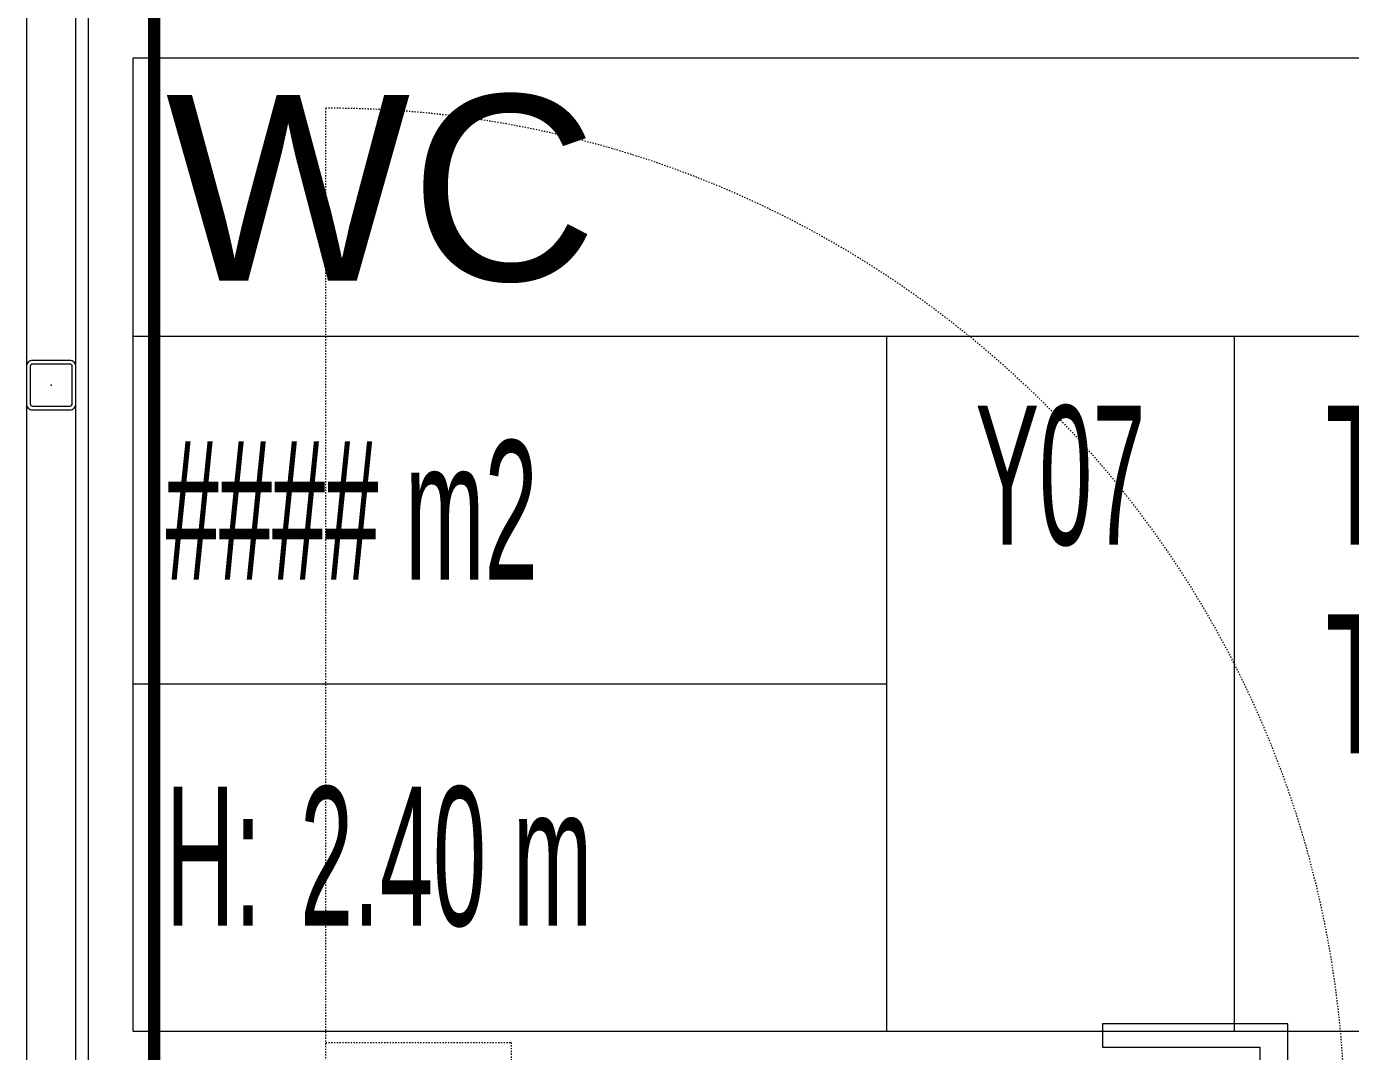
# Model space of a CAD drawing. Extents: x -3709 to 34975, y -230 to 8245.
# Drawn here: x 3040.8 to 3147.9, y 3293.6 to 3376.5 of the extents above; entities that cross this region are included whole.
import ezdxf
from ezdxf.enums import TextEntityAlignment as Align

# ---------------------------------------------------------------- set-up
doc = ezdxf.new("R2010")
doc.units = 0
doc.linetypes.add('DOT2', pattern=[0.125, 0, -0.125])
doc.linetypes.add('HIDDEN2', pattern=[4.7625, 3.175, -1.5875])
doc.layers.get('0').update_dxf_attribs({"color": 9, "lineweight": 9})
for name, color, linetype, lineweight in [('06D', 9, 'Continuous', 9), ('10', 9, 'Continuous', 9), ('11', 9, 'Continuous', 9), ('20', 9, 'DOT2', 9), ('21', 9, 'Continuous', 9), ('21_MAHAL', 9, 'Continuous', 9)]:
    doc.layers.add(name, color=color, linetype=linetype, lineweight=lineweight)
doc.styles.add('Arial', font='arial.ttf', dxfattribs={"height": 2.5})
doc.styles.add('MuuM_TEXT-STANDART', font='ARIALN.TTF')

# ---------------------------------------------------------------- blocks, each defined once
blk = doc.blocks.new('Prf-40x40')
for points in [[(1.5, -2), (-1.5, -2, -0.414214), (-2, -1.5), (-2, 1.5, -0.414214), (-1.5, 2), (1.5, 2, -0.414214), (2, 1.5), (2, -1.5, -0.414214)], [(1.5, -1.7), (-1.5, -1.7, -0.414214), (-1.7, -1.5), (-1.7, 1.5, -0.414214), (-1.5, 1.7), (1.5, 1.7, -0.414214), (1.7, 1.5), (1.7, -1.5, -0.414214)]]:
    blk.add_lwpolyline(points, format="xyb", close=True)
blk.add_point((0, 0))
blk = doc.blocks.new('P-AH-01-10')
at = {"layer": '06D'}
blk.add_lwpolyline([(-11.12, -90.92), (-17.37, -90.92), (-17.37, -75.92), (-15.5, -75.92), (-15.5, -88.67), (-15.5, -88.67), (-11.12, -88.67), (-11.12, -90.92)], dxfattribs=at)
at = {"layer": '20'}
for points in [[(-9.87, -13.1), (-91.47, -13.1)], [(-9.87, -13.1), (-15.87, -13.1), (-15.87, -28.1), (-9.87, -28.1), (-9.87, -13.1)]]:
    blk.add_lwpolyline(points, dxfattribs=at)
blk.add_arc((-9.18, -13.22), 82.29, 179.9189, 269.4168, dxfattribs=at)
blk = doc.blocks.new('0_roomno2')
blk.add_lwpolyline([(19.375, -10.5), (0, -10.5), (0, 0), (19.375, 0)], close=True)
for points in [[(0, -3), (19.375, -3)], [(8.125, -3), (8.125, -10.5)], [(11.875, -3), (11.875, -10.5)], [(0, -6.75), (8.125, -6.75)]]:
    blk.add_lwpolyline(points)
at = {"style": 'MuuM_TEXT-STANDART', "width": 0.6}
blk.add_text('H:', height=1.5, dxfattribs=at).set_placement((0.35, -8.608), align=Align.MIDDLE_LEFT)
at = {"style": 'Arial'}
blk.add_attdef('ODANO', (0, 1.17), '', height=2, dxfattribs=at)
blk.add_attdef('MEKANADI', text='', height=2, dxfattribs=at).set_placement((0.35, -3), align=Align.BOTTOM_LEFT)
at = {"style": 'MuuM_TEXT-STANDART', "width": 0.6}
for tag, p in [('YER01', (10, -4.5)), ('TAVAN01', (13.75, -4.5)), ('DUVAR01', (17.5, -4.5)), ('YER02', (10, -6.75)), ('TAVAN02', (13.75, -6.75)), ('DUVAR02', (17.5, -6.75)), ('YER03', (10, -9)), ('TAVAN03', (13.75, -9)), ('DUVAR03', (17.5, -9))]:
    blk.add_attdef(tag, text='', height=1.5, dxfattribs=at).set_placement(p, align=Align.MIDDLE_CENTER)
for tag, p in [('M2', (0.35, -4.875)), ('TEMIZTAVANYUKSEKLIGI', (1.8, -8.608))]:
    blk.add_attdef(tag, text='', height=1.5, dxfattribs=at).set_placement(p, align=Align.MIDDLE_LEFT)

msp = doc.modelspace()

# ---------------------------------------------------------------- linework, layer by layer
at = {"layer": '06D'}
msp.add_lwpolyline([(3040.84, 3455.5), (3040.84, 3228)], dxfattribs=at)
at = {"layer": '11'}
msp.add_lwpolyline([(3045.84, 3227.5), (3044.84, 3227.5), (3044.84, 3457.5), (3045.84, 3457.5)], close=True, dxfattribs=at)
at = {"layer": '21', "linetype": 'HIDDEN2', "ltscale": 0.1, "const_width": 1}
msp.add_lwpolyline([(2777.23, 3478.52), (3051.17, 3478.52), (3051.17, 3104.49), (2777.23, 3104.49)], close=True, dxfattribs=at)

# ---------------------------------------------------------------- block references
at = {"layer": '10', "xscale": -1}
for name, p, rotation in [('P-AH-01-10', (3051.94, 3278.46), 90), ('Prf-40x40', (3042.84, 3347.5), 270)]:
    msp.add_blockref(name, p, dxfattribs=dict(at, rotation=rotation))
at = {"layer": '21_MAHAL'}
ref = msp.add_blockref('0_roomno2', (3049.47, 3373.96), dxfattribs=dict(at, xscale=7.5, yscale=7.5, zscale=7.5))
ref.add_attrib('MEKANADI', 'WC', dxfattribs={"layer": '0', "height": 15, "style": 'Arial'}).set_placement((3052.1, 3351.46), align=Align.BOTTOM_LEFT)
ref.add_attrib('M2', '#### m2', dxfattribs={"layer": '0', "height": 11.25, "style": 'MuuM_TEXT-STANDART', "width": 0.6}).set_placement((3052.1, 3337.4), align=Align.MIDDLE_LEFT)
ref.add_attrib('TEMIZTAVANYUKSEKLIGI', '2.40 m', dxfattribs={"layer": '0', "height": 11.25, "style": 'MuuM_TEXT-STANDART', "width": 0.6}).set_placement((3062.97, 3309.4), align=Align.MIDDLE_LEFT)
ref.add_attrib('YER01', 'Y07', dxfattribs={"layer": '0', "height": 11.25, "style": 'MuuM_TEXT-STANDART', "width": 0.6}).set_placement((3124.47, 3340.21), align=Align.MIDDLE_CENTER)
ref.add_attrib('TAVAN01', 'T01', dxfattribs={"layer": '0', "height": 11.25, "style": 'MuuM_TEXT-STANDART', "width": 0.6}).set_placement((3152.6, 3340.21), align=Align.MIDDLE_CENTER)
ref.add_attrib('TAVAN02', 'T09', dxfattribs={"layer": '0', "height": 11.25, "style": 'MuuM_TEXT-STANDART', "width": 0.6}).set_placement((3152.6, 3323.34), align=Align.MIDDLE_CENTER)

doc.saveas('drawing.dxf')
